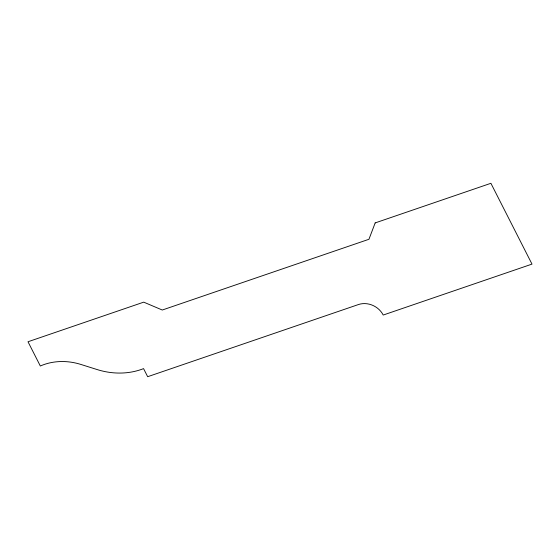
<?xml version="1.0" encoding="UTF-8"?>
<svg xmlns="http://www.w3.org/2000/svg" width="560" height="560" viewBox="0 0 560 560"><rect width="100%" height="100%" fill="white"/><g stroke="black" fill="none" stroke-linecap="round" stroke-linejoin="round"><path stroke-width="0.84" d="M375.179 222.915L368.942 239.281L162.288 310.023L143.724 302.148L28 341.761L40.327 366.009A57.358 49.574 29.4 0 1 80.899 364.448L97.174 369.572A68.684 59.36 29.4 0 0 143.563 368.62L147.672 376.705L358.456 304.542A19.054 16.464 29.4 0 1 383.208 315.049L532 264.11L490.903 183.295L375.179 222.915"/></g></svg>
